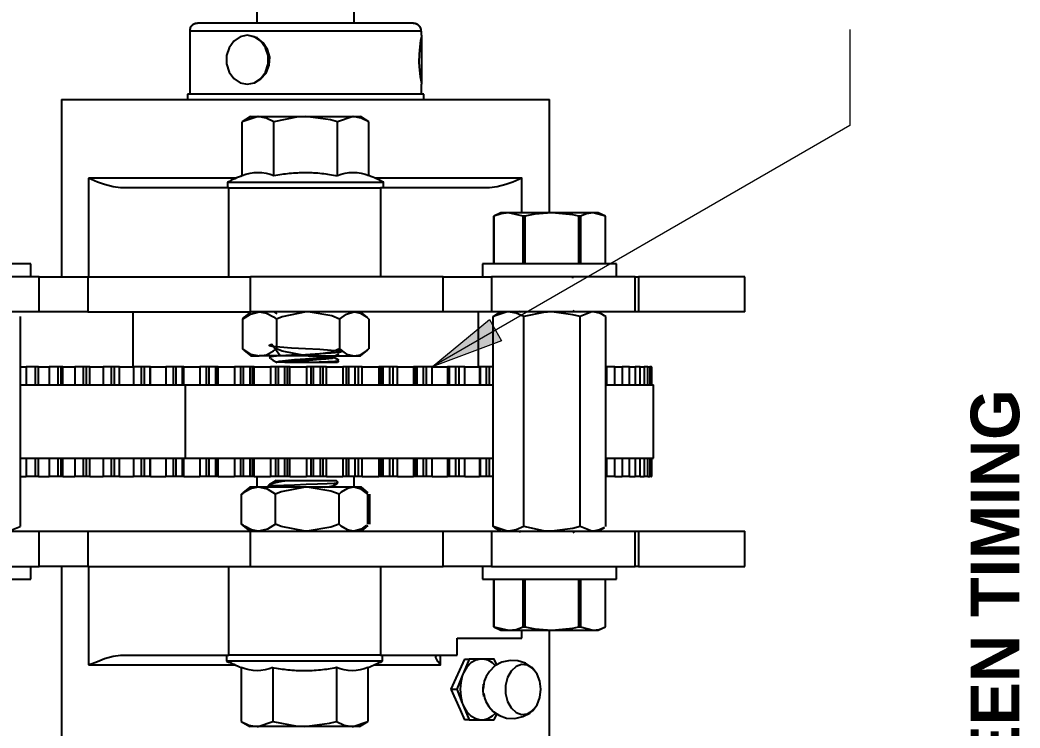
# Model space of a CAD drawing. Header units: inches. Extents: x 0 to 11, y 0.3 to 17.
# Drawn here: x 2.905 to 5.466, y 10.512 to 12.326 of the extents above; entities that cross this region are included whole.
import ezdxf

# ---------------------------------------------------------------- set-up
doc = ezdxf.new("R2010")
doc.units = ezdxf.units.IN
doc.header["$MEASUREMENT"] = 0
doc.layers.add('Layer 1', color=7, linetype='Continuous')

msp = doc.modelspace()

# ---------------------------------------------------------------- hatches: boundary and pattern name
at = {"layer": 'Layer 1', "true_color": 0xffffff}
msp.add_hatch(color=7, dxfattribs=at).paths.add_polyline_path([(3.96, 11.4375), (4.1067, 11.5583), (4.1375, 11.5042)])

# ---------------------------------------------------------------- linework, layer by layer
at = {"layer": 'Layer 1', "color": 7, "lineweight": 25, "true_color": 0xffffff}
for points in [[(3.5258, 12.38), (3.5108, 12.365), (3.5108, 12.3175)], [(3.7608, 12.3175), (3.7608, 12.365)], [(3.3592, 12.3175), (3.3583, 12.3167), (3.3533, 12.3167), (3.3533, 12.3158), (3.3508, 12.3158), (3.3508, 12.315), (3.3492, 12.315), (3.3492, 12.3142), (3.3475, 12.3142), (3.3475, 12.3133), (3.3467, 12.3133), (3.3467, 12.3125), (3.3458, 12.3125), (3.3458, 12.3117), (3.345, 12.3117), (3.345, 12.3108), (3.3442, 12.3108), (3.3442, 12.31), (3.3433, 12.31), (3.3433, 12.3092), (3.3425, 12.3092), (3.3425, 12.3083), (3.3417, 12.3083), (3.3417, 12.3067), (3.3408, 12.3067), (3.3408, 12.305), (3.34, 12.305), (3.34, 12.3025), (3.3392, 12.3025), (3.3392, 12.2975)], [(3.3392, 12.2975), (3.3392, 12.1358)], [(3.9325, 12.2975), (3.3392, 12.2975)], [(3.9125, 12.3175), (3.3592, 12.3175)], [(3.9325, 12.2975), (3.9317, 12.2975), (3.9317, 12.3025), (3.9308, 12.3025), (3.9308, 12.305), (3.93, 12.305), (3.93, 12.3067), (3.9292, 12.3067), (3.9292, 12.3083), (3.9283, 12.3083), (3.9283, 12.3092), (3.9275, 12.3092), (3.9275, 12.31), (3.9267, 12.31), (3.9267, 12.3108), (3.9258, 12.3108), (3.9258, 12.3117), (3.925, 12.3117), (3.925, 12.3125), (3.9242, 12.3125), (3.9242, 12.3133), (3.9233, 12.3133), (3.9233, 12.3142), (3.9217, 12.3142), (3.9217, 12.315), (3.92, 12.315), (3.92, 12.3158), (3.9175, 12.3158), (3.9175, 12.3167), (3.9125, 12.3167), (3.9125, 12.3175)], [(3.9325, 12.2867), (3.9325, 12.2975)], [(3.4867, 12.1617), (3.505, 12.165), (3.5217, 12.1758), (3.5333, 12.1925), (3.54, 12.2133), (3.54, 12.235), (3.5333, 12.255), (3.5217, 12.2717), (3.505, 12.2825), (3.4867, 12.2867), (3.4683, 12.2825), (3.4525, 12.2717), (3.44, 12.255), (3.4333, 12.235), (3.4333, 12.2133), (3.44, 12.1925), (3.4525, 12.1758), (3.4683, 12.165), (3.4867, 12.1617)], [(3.4867, 12.1617), (3.505, 12.165), (3.5217, 12.175), (3.535, 12.19), (3.5425, 12.21), (3.5442, 12.2308), (3.5383, 12.25), (3.5275, 12.2675), (3.5117, 12.28), (3.4933, 12.2858), (3.4867, 12.2867)], [(3.9325, 12.2867), (3.9325, 12.2833), (3.93, 12.2733), (3.9283, 12.2575), (3.9267, 12.2383), (3.9258, 12.2175), (3.9275, 12.1975), (3.9292, 12.1808), (3.9317, 12.1683), (3.9325, 12.1617)], [(3.9325, 12.2867), (3.9325, 12.1617)], [(3.9325, 12.1358), (3.9325, 12.1617)], [(3.0108, 12.1225), (3.0108, 11.6675)], [(3.0108, 12.1225), (4.2608, 12.1225)], [(3.3333, 12.1358), (3.3333, 12.1225)], [(3.9392, 12.1358), (3.3333, 12.1358)], [(3.9392, 12.1225), (3.9392, 12.1358)], [(4.2608, 11.8317), (4.2608, 12.1225)], [(3.495, 12.0783), (3.4733, 12.065)], [(3.5142, 12.0783), (3.5117, 12.0775), (3.4733, 12.065)], [(3.4733, 11.9275), (3.4733, 12.065)], [(3.495, 12.0783), (3.5142, 12.0783)], [(3.5142, 12.0783), (3.6358, 12.0783)], [(3.555, 12.065), (3.535, 12.0742), (3.5142, 12.0783)], [(3.6358, 12.0783), (3.6167, 12.0775), (3.555, 12.065)], [(3.555, 11.9275), (3.555, 12.065)], [(3.7175, 12.065), (3.7, 12.07), (3.6358, 12.0783), (3.7575, 12.0783)], [(3.7575, 12.0783), (3.755, 12.0775), (3.7175, 12.065)], [(3.7175, 11.9275), (3.7175, 12.065)], [(3.7575, 12.0783), (3.7767, 12.0783)], [(3.7983, 12.065), (3.7783, 12.0742), (3.7575, 12.0783)], [(3.7983, 12.065), (3.7767, 12.0783)], [(3.7983, 11.9275), (3.7983, 12.065)], [(3.4583, 11.9208), (3.08, 11.9208)], [(3.1617, 11.8958), (3.1433, 11.8983), (3.1208, 11.9042), (3.1033, 11.9108), (3.08, 11.9208)], [(3.08, 11.9208), (3.08, 11.6675)], [(3.4733, 11.9275), (3.4692, 11.925), (3.4592, 11.9217), (3.455, 11.9192), (3.45, 11.9175), (3.445, 11.915), (3.4408, 11.9125), (3.4358, 11.91)], [(3.4358, 11.91), (3.4358, 11.8958)], [(3.4358, 11.91), (3.8358, 11.91)], [(3.4733, 11.9275), (3.4833, 11.9308), (3.4942, 11.9333), (3.5042, 11.935), (3.5242, 11.935), (3.535, 11.9333), (3.545, 11.9308), (3.555, 11.9275)], [(3.555, 11.9275), (3.56, 11.9283), (3.57, 11.93), (3.58, 11.9317), (3.585, 11.9317), (3.59, 11.9325), (3.595, 11.9333), (3.6, 11.9333), (3.6058, 11.9342), (3.6158, 11.9342), (3.6208, 11.935), (3.6517, 11.935), (3.6567, 11.9342), (3.6675, 11.9342), (3.6725, 11.9333), (3.6775, 11.9325), (3.6825, 11.9325), (3.6875, 11.9317), (3.6925, 11.9308), (3.7025, 11.9292), (3.7125, 11.9275), (3.7167, 11.9267)], [(3.7175, 11.9275), (3.7275, 11.9308), (3.7375, 11.9333), (3.7475, 11.935), (3.7683, 11.935), (3.7783, 11.9333), (3.7883, 11.9308), (3.7983, 11.9275)], [(3.8358, 11.8958), (3.8358, 11.91), (3.8317, 11.9125), (3.8267, 11.915), (3.8217, 11.9175), (3.8175, 11.9192), (3.8125, 11.9217), (3.8083, 11.9233), (3.8033, 11.925), (3.7983, 11.9275)], [(4.19, 11.8317), (4.19, 11.9208), (3.8142, 11.9208)], [(4.19, 11.9208), (4.1667, 11.9108), (4.1492, 11.9042), (4.1267, 11.8983), (4.1075, 11.8958)], [(3.4392, 11.8958), (3.1617, 11.8958)], [(3.4392, 11.8958), (3.8275, 11.8958)], [(3.4392, 11.6675), (3.4392, 11.8958)], [(3.8275, 11.8958), (3.8275, 11.6675)], [(4.1075, 11.8958), (3.8275, 11.8958)], [(4.1358, 11.8317), (4.1183, 11.8233)], [(4.1558, 11.8317), (4.1367, 11.8292), (4.1183, 11.8233)], [(4.1183, 11.8233), (4.12, 11.8242)], [(4.1183, 11.7008), (4.1183, 11.8233)], [(4.1183, 11.8233), (4.1183, 11.8233)], [(4.1183, 11.8233), (4.1183, 11.7008)], [(4.1558, 11.8317), (4.1358, 11.8317)], [(4.2667, 11.8317), (4.1558, 11.8317)], [(4.1933, 11.8233), (4.1558, 11.8317)], [(4.2667, 11.8317), (4.2233, 11.8283), (4.1975, 11.8233), (4.1933, 11.8233)], [(4.1933, 11.7008), (4.1933, 11.8233)], [(4.1975, 11.8233), (4.1975, 11.7008)], [(4.3725, 11.8317), (4.2667, 11.8317)], [(4.3358, 11.8233), (4.3208, 11.8267), (4.2667, 11.8317)], [(4.3725, 11.8317), (4.3558, 11.8292), (4.34, 11.8233), (4.3358, 11.8233)], [(4.3358, 11.7008), (4.3358, 11.8233)], [(4.34, 11.8233), (4.34, 11.7008)], [(4.3858, 11.8317), (4.3725, 11.8317)], [(4.4042, 11.8233), (4.3725, 11.8317)], [(4.4042, 11.8233), (4.3858, 11.8317)], [(4.4042, 11.7008), (4.4042, 11.8233)], [(2.9325, 11.7008), (2.5892, 11.7008)], [(2.9325, 11.6675), (2.9325, 11.7008)], [(4.0892, 11.7008), (4.0892, 11.6675)], [(4.2692, 11.7008), (4.0892, 11.7008)], [(4.4325, 11.7008), (4.2692, 11.7008)], [(4.4325, 11.6675), (4.4325, 11.7008)], [(2.9533, 11.6675), (2.5492, 11.6675)], [(2.9533, 11.6675), (3.0783, 11.6675)], [(3.0783, 11.6675), (3.0783, 11.5783), (2.9533, 11.5783)], [(2.9533, 11.5783), (2.9533, 11.6675)], [(3.0783, 11.6675), (3.495, 11.6675)], [(3.9883, 11.6675), (3.495, 11.6675)], [(3.495, 11.5783), (3.495, 11.6675)], [(3.9883, 11.6675), (4.1125, 11.6675)], [(3.9883, 11.5783), (3.9883, 11.6675)], [(4.48, 11.6675), (4.1125, 11.6675)], [(4.1125, 11.6675), (4.1125, 11.5783)], [(4.3208, 11.6642), (4.3208, 11.665)], [(4.48, 11.5783), (4.48, 11.6675)], [(4.4883, 11.6675), (4.4883, 11.5783), (4.48, 11.5783)], [(4.48, 11.6675), (4.4883, 11.6675)], [(4.7608, 11.6675), (4.4883, 11.6675)], [(4.7608, 11.5783), (4.7608, 11.6675)], [(2.9533, 11.5783), (2.5492, 11.5783)], [(3.0783, 11.5783), (3.495, 11.5783)], [(3.1933, 11.5783), (3.1933, 11.4375)], [(3.4742, 11.5592), (3.495, 11.5725), (3.5175, 11.5783), (3.5358, 11.575), (3.5542, 11.565), (3.5617, 11.5592), (3.5617, 11.4833)], [(3.4958, 11.5783), (3.4775, 11.5633)], [(3.9883, 11.5783), (3.495, 11.5783)], [(3.555, 11.5783), (3.5625, 11.5733)], [(3.6425, 11.5783), (3.6375, 11.5783), (3.5758, 11.565), (3.5617, 11.5592)], [(3.7233, 11.5592), (3.7033, 11.5675), (3.6425, 11.5783)], [(3.7233, 11.5592), (3.7408, 11.5725), (3.76, 11.5783), (3.7608, 11.5783)], [(3.7608, 11.5783), (3.7767, 11.575), (3.7917, 11.565), (3.7983, 11.5592), (3.7983, 11.4833)], [(3.7942, 11.5633), (3.7767, 11.5783)], [(4.1125, 11.5783), (3.9883, 11.5783)], [(4.0792, 11.4375), (4.0792, 11.5783)], [(4.48, 11.5783), (4.1125, 11.5783)], [(4.1558, 11.5783), (4.1525, 11.5783), (4.1167, 11.5658)], [(4.1358, 11.5783), (4.12, 11.5683)], [(4.195, 11.5658), (4.1758, 11.575), (4.1558, 11.5783)], [(4.1833, 11.58), (4.1867, 11.5783)], [(4.2667, 11.5783), (4.2458, 11.5767), (4.195, 11.5658)], [(4.3392, 11.5658), (4.3208, 11.5708), (4.2667, 11.5783)], [(4.3258, 11.5783), (4.3208, 11.5808)], [(4.3725, 11.5783), (4.3692, 11.5783), (4.3392, 11.5658)], [(4.405, 11.5658), (4.3892, 11.575), (4.3725, 11.5783)], [(4.4017, 11.5683), (4.3858, 11.5783)], [(4.7608, 11.5783), (4.4883, 11.5783)], [(2.905, 11.5658), (2.905, 11.0283)], [(3.4775, 11.5633), (3.4742, 11.5592)], [(3.4742, 11.5592), (3.4742, 11.4833)], [(3.7233, 11.5592), (3.7233, 11.4833), (3.7033, 11.475), (3.6425, 11.465)], [(4.1167, 11.5658), (4.12, 11.5675)], [(4.1558, 11.0158), (4.1525, 11.0158), (4.1167, 11.0283), (4.1167, 11.5658)], [(4.195, 11.0283), (4.195, 11.5658)], [(4.3392, 11.0283), (4.3392, 11.5658)], [(4.405, 11.0283), (4.405, 11.5658)], [(3.4775, 11.48), (3.4742, 11.4833)], [(3.4742, 11.4833), (3.495, 11.47), (3.5175, 11.465)], [(3.4775, 11.48), (3.4958, 11.465)], [(3.5175, 11.465), (3.5358, 11.4683), (3.5542, 11.4783), (3.5617, 11.4833)], [(3.5708, 11.465), (3.5492, 11.4942), (3.5425, 11.4917), (3.5492, 11.49), (3.57, 11.4883), (3.6, 11.4858), (3.6358, 11.4842), (3.6725, 11.4825), (3.7017, 11.48), (3.7225, 11.4783), (3.73, 11.4767), (3.7225, 11.4742), (3.7017, 11.4725), (3.6725, 11.4708), (3.6358, 11.4683), (3.6, 11.4667), (3.57, 11.465), (3.5533, 11.4633), (3.5433, 11.4617)], [(3.6425, 11.465), (3.6375, 11.465), (3.5758, 11.4775), (3.5617, 11.4833)], [(3.7233, 11.4833), (3.7408, 11.47), (3.76, 11.465), (3.7608, 11.465)], [(3.7608, 11.465), (3.7767, 11.4683), (3.7917, 11.4783), (3.7983, 11.4833)], [(3.7767, 11.465), (3.7942, 11.48)], [(3.4958, 11.465), (3.5175, 11.465)], [(3.6425, 11.465), (3.5175, 11.465)], [(3.545, 11.4667), (3.5425, 11.465)], [(3.5425, 11.4617), (3.545, 11.4592)], [(3.5425, 11.4617), (3.5433, 11.4617)], [(3.5433, 11.4617), (3.545, 11.4592)], [(3.5458, 11.4583), (3.5525, 11.4542), (3.5633, 11.4483)], [(3.7083, 11.4642), (3.7042, 11.4625), (3.6875, 11.4608), (3.6642, 11.4592), (3.6358, 11.4567), (3.6075, 11.455), (3.5842, 11.4525), (3.5683, 11.4508), (3.5625, 11.4492)], [(3.5833, 11.4492), (3.5625, 11.4492)], [(3.7092, 11.4608), (3.7042, 11.4583), (3.6875, 11.4567), (3.6642, 11.455), (3.6358, 11.4525), (3.6075, 11.4508), (3.5842, 11.4492), (3.5833, 11.4492)], [(3.5833, 11.4492), (3.645, 11.4492)], [(3.6425, 11.465), (3.7608, 11.465)], [(3.645, 11.4492), (3.6708, 11.45), (3.6933, 11.4508), (3.7108, 11.4517), (3.7208, 11.4533)], [(3.645, 11.4492), (3.7175, 11.4492)], [(3.7092, 11.4642), (3.7192, 11.47), (3.7208, 11.4708)], [(3.7092, 11.4608), (3.7092, 11.4642)], [(3.7208, 11.4542), (3.7192, 11.455), (3.7092, 11.4608)], [(3.7175, 11.4492), (3.7208, 11.4533)], [(3.7608, 11.465), (3.7767, 11.465)], [(2.905, 11.4375), (2.9208, 11.4375)], [(2.9442, 11.4375), (2.9208, 11.4375)], [(2.9208, 11.4375), (2.9208, 11.3908)], [(2.9442, 11.3908), (2.9442, 11.4375)], [(2.9517, 11.4375), (2.9442, 11.4375)], [(2.9517, 11.3908), (2.9517, 11.4375)], [(2.9517, 11.4375), (2.9792, 11.4375)], [(2.9792, 11.4375), (2.9792, 11.3908)], [(3.0025, 11.4375), (2.9792, 11.4375)], [(3.0025, 11.3908), (3.0025, 11.4375)], [(3.01, 11.4375), (3.0025, 11.4375)], [(3.01, 11.3908), (3.01, 11.4375)], [(3.0142, 11.4375), (3.01, 11.4375)], [(3.0142, 11.4375), (3.045, 11.4375)], [(3.0142, 11.3908), (3.0142, 11.4375)], [(3.0675, 11.4375), (3.045, 11.4375)], [(3.045, 11.4375), (3.045, 11.3908)], [(3.0675, 11.3908), (3.0675, 11.4375)], [(3.075, 11.4375), (3.0675, 11.4375)], [(3.075, 11.3908), (3.075, 11.4375)], [(3.0833, 11.4375), (3.075, 11.4375)], [(3.0833, 11.4375), (3.1175, 11.4375)], [(3.0833, 11.3908), (3.0833, 11.4375)], [(3.1392, 11.4375), (3.1175, 11.4375)], [(3.1175, 11.4375), (3.1175, 11.3908)], [(3.1392, 11.3908), (3.1392, 11.4375)], [(3.1467, 11.4375), (3.1392, 11.4375)], [(3.1467, 11.3908), (3.1467, 11.4375)], [(3.1592, 11.4375), (3.1467, 11.4375)], [(3.1592, 11.4375), (3.195, 11.4375)], [(3.1592, 11.3908), (3.1592, 11.4375)], [(3.2158, 11.4375), (3.195, 11.4375)], [(3.195, 11.4375), (3.195, 11.3908)], [(3.2158, 11.3908), (3.2158, 11.4375)], [(3.2233, 11.4375), (3.2158, 11.4375)], [(3.2233, 11.3908), (3.2233, 11.4375)], [(3.2383, 11.4375), (3.2233, 11.4375)], [(3.2383, 11.3908), (3.2383, 11.4375)], [(3.2392, 11.4375), (3.2383, 11.4375)], [(3.2392, 11.4375), (3.2783, 11.4375)], [(3.2392, 11.3908), (3.2392, 11.4375)], [(3.2975, 11.4375), (3.2783, 11.4375)], [(3.2783, 11.4375), (3.2783, 11.3908)], [(3.2975, 11.3908), (3.2975, 11.4375)], [(3.3042, 11.4375), (3.2975, 11.4375)], [(3.3042, 11.3908), (3.3042, 11.4375)], [(3.3208, 11.4375), (3.3042, 11.4375)], [(3.3208, 11.3908), (3.3208, 11.4375)], [(3.3242, 11.4375), (3.3208, 11.4375)], [(3.3242, 11.4375), (3.365, 11.4375)], [(3.3242, 11.3908), (3.3242, 11.4375)], [(3.3825, 11.4375), (3.365, 11.4375)], [(3.365, 11.4375), (3.365, 11.3908)], [(3.3825, 11.3908), (3.3825, 11.4375)], [(3.3892, 11.4375), (3.3825, 11.4375)], [(3.3892, 11.3908), (3.3892, 11.4375)], [(3.4058, 11.4375), (3.3892, 11.4375)], [(3.4058, 11.3908), (3.4058, 11.4375)], [(3.4117, 11.4375), (3.4058, 11.4375)], [(3.4117, 11.3908), (3.4117, 11.4375)], [(3.4125, 11.4375), (3.4117, 11.4375)], [(3.4125, 11.4375), (3.4542, 11.4375)], [(3.4125, 11.3908), (3.4125, 11.4375)], [(3.4542, 11.4375), (3.4542, 11.3908)], [(3.47, 11.4375), (3.4542, 11.4375)], [(3.47, 11.3908), (3.47, 11.4375)], [(3.4767, 11.4375), (3.47, 11.4375)], [(3.4767, 11.3908), (3.4767, 11.4375)], [(3.4942, 11.4375), (3.4767, 11.4375)], [(3.4942, 11.3908), (3.4942, 11.4375)], [(3.5, 11.4375), (3.4942, 11.4375)], [(3.5, 11.3908), (3.5, 11.4375)], [(3.5042, 11.4375), (3.5, 11.4375)], [(3.5042, 11.4375), (3.5458, 11.4375)], [(3.5042, 11.3908), (3.5042, 11.4375)], [(3.56, 11.4375), (3.5458, 11.4375)], [(3.5458, 11.4375), (3.5458, 11.3908)], [(3.56, 11.3908), (3.56, 11.4375)], [(3.5667, 11.4375), (3.56, 11.4375)], [(3.5667, 11.3908), (3.5667, 11.4375)], [(3.5833, 11.4375), (3.5667, 11.4375)], [(3.5833, 11.3908), (3.5833, 11.4375)], [(3.59, 11.4375), (3.5833, 11.4375)], [(3.59, 11.3908), (3.59, 11.4375)], [(3.5958, 11.4375), (3.59, 11.4375)], [(3.5958, 11.4375), (3.6383, 11.4375)], [(3.5958, 11.3908), (3.5958, 11.4375)], [(3.65, 11.4375), (3.6383, 11.4375)], [(3.6383, 11.4375), (3.6383, 11.3908)], [(3.65, 11.3908), (3.65, 11.4375)], [(3.6567, 11.4375), (3.65, 11.4375)], [(3.6567, 11.3908), (3.6567, 11.4375)], [(3.6742, 11.4375), (3.6567, 11.4375)], [(3.6742, 11.3908), (3.6742, 11.4375)], [(3.6808, 11.4375), (3.6742, 11.4375)], [(3.6808, 11.3908), (3.6808, 11.4375)], [(3.6892, 11.4375), (3.6808, 11.4375)], [(3.6892, 11.4375), (3.7317, 11.4375)], [(3.6892, 11.3908), (3.6892, 11.4375)], [(3.7408, 11.4375), (3.7317, 11.4375)], [(3.7317, 11.4375), (3.7317, 11.3908)], [(3.7408, 11.3908), (3.7408, 11.4375)], [(3.7467, 11.4375), (3.7408, 11.4375)], [(3.7467, 11.3908), (3.7467, 11.4375)], [(3.7633, 11.4375), (3.7467, 11.4375)], [(3.7633, 11.3908), (3.7633, 11.4375)], [(3.7717, 11.4375), (3.7633, 11.4375)], [(3.7717, 11.3908), (3.7717, 11.4375)], [(3.7808, 11.4375), (3.7717, 11.4375)], [(3.7808, 11.4375), (3.8233, 11.4375)], [(3.7808, 11.3908), (3.7808, 11.4375)], [(3.8233, 11.4375), (3.8233, 11.3908)], [(3.83, 11.4375), (3.8233, 11.4375)], [(3.83, 11.3908), (3.83, 11.4375)], [(3.835, 11.4375), (3.83, 11.4375)], [(3.835, 11.3908), (3.835, 11.4375)], [(3.8517, 11.4375), (3.835, 11.4375)], [(3.8517, 11.3908), (3.8517, 11.4375)], [(3.86, 11.4375), (3.8517, 11.4375)], [(3.86, 11.3908), (3.86, 11.4375)], [(3.8717, 11.4375), (3.86, 11.4375)], [(3.8717, 11.3908), (3.8717, 11.4375)], [(3.8717, 11.4375), (3.9125, 11.4375)], [(3.9167, 11.4375), (3.9125, 11.4375)], [(3.9125, 11.4375), (3.9125, 11.3908)], [(3.9167, 11.3908), (3.9167, 11.4375)], [(3.9217, 11.4375), (3.9167, 11.4375)], [(3.9217, 11.3908), (3.9217, 11.4375)], [(3.9383, 11.4375), (3.9217, 11.4375)], [(3.9383, 11.3908), (3.9383, 11.4375)], [(3.9458, 11.4375), (3.9383, 11.4375)], [(3.9458, 11.3908), (3.9458, 11.4375)], [(3.96, 11.4375), (3.9458, 11.4375)], [(3.96, 11.4375), (3.9992, 11.4375)], [(3.96, 11.3908), (3.96, 11.4375)], [(4.0008, 11.4375), (3.9992, 11.4375)], [(3.9992, 11.4375), (3.9992, 11.3908)], [(4.0008, 11.3908), (4.0008, 11.4375)], [(4.005, 11.4375), (4.0008, 11.4375)], [(4.005, 11.3908), (4.005, 11.4375)], [(4.0208, 11.4375), (4.005, 11.4375)], [(4.0208, 11.3908), (4.0208, 11.4375)], [(4.0292, 11.4375), (4.0208, 11.4375)], [(4.0292, 11.3908), (4.0292, 11.4375)], [(4.0442, 11.4375), (4.0292, 11.4375)], [(4.0442, 11.4375), (4.0817, 11.4375)], [(4.0442, 11.3908), (4.0442, 11.4375)], [(4.0842, 11.4375), (4.0817, 11.4375)], [(4.0817, 11.4375), (4.0817, 11.3908)], [(4.0842, 11.3908), (4.0842, 11.4375)], [(4.0992, 11.4375), (4.0842, 11.4375)], [(4.0992, 11.3908), (4.0992, 11.4375)], [(4.1075, 11.4375), (4.0992, 11.4375)], [(4.1075, 11.3908), (4.1075, 11.4375)], [(4.1167, 11.4375), (4.1075, 11.4375)], [(4.4075, 11.4375), (4.405, 11.4375)], [(4.4075, 11.3908), (4.4075, 11.4375)], [(4.4283, 11.4375), (4.4075, 11.4375)], [(4.4283, 11.4375), (4.4467, 11.4375)], [(4.4283, 11.3908), (4.4283, 11.4375)], [(4.4658, 11.4375), (4.4467, 11.4375)], [(4.4467, 11.4375), (4.4467, 11.3908)], [(4.4658, 11.4375), (4.48, 11.4375)], [(4.4658, 11.3908), (4.4658, 11.4375)], [(4.4933, 11.4375), (4.48, 11.4375)], [(4.48, 11.4375), (4.48, 11.3908)], [(4.4933, 11.4375), (4.5033, 11.4375)], [(4.4933, 11.3908), (4.4933, 11.4375)], [(4.5125, 11.4375), (4.5033, 11.4375)], [(4.5033, 11.4375), (4.5033, 11.3908)], [(4.5125, 11.4375), (4.5175, 11.4375)], [(4.5125, 11.3908), (4.5125, 11.4375)], [(4.5217, 11.4375), (4.5175, 11.4375)], [(4.5175, 11.4375), (4.5175, 11.3908)], [(4.5217, 11.4375), (4.5225, 11.4375)], [(4.5217, 11.3908), (4.5217, 11.4375)], [(4.5225, 11.3908), (4.5225, 11.4375)], [(2.905, 11.3908), (3.3275, 11.3908)], [(3.3275, 11.3908), (4.1167, 11.3908)], [(3.3275, 11.3908), (3.3275, 11.2033), (4.1167, 11.2033)], [(4.405, 11.3908), (4.5275, 11.3908)], [(4.5275, 11.2033), (4.5275, 11.3908)], [(2.905, 11.2033), (3.3275, 11.2033)], [(2.9208, 11.2033), (2.9208, 11.1558)], [(2.9442, 11.1558), (2.9442, 11.2033)], [(2.9517, 11.1558), (2.9517, 11.2033)], [(2.9792, 11.2033), (2.9792, 11.1558)], [(3.0025, 11.1558), (3.0025, 11.2033)], [(3.01, 11.1558), (3.01, 11.2033)], [(3.0142, 11.1558), (3.0142, 11.2033)], [(3.045, 11.2033), (3.045, 11.1558)], [(3.0675, 11.1558), (3.0675, 11.2033)], [(3.075, 11.1558), (3.075, 11.2033)], [(3.0833, 11.1558), (3.0833, 11.2033)], [(3.1175, 11.2033), (3.1175, 11.1558)], [(3.1392, 11.1558), (3.1392, 11.2033)], [(3.1467, 11.1558), (3.1467, 11.2033)], [(3.1592, 11.1558), (3.1592, 11.2033)], [(3.195, 11.2033), (3.195, 11.1558)], [(3.2158, 11.1558), (3.2158, 11.2033)], [(3.2233, 11.1558), (3.2233, 11.2033)], [(3.2383, 11.1558), (3.2383, 11.2033)], [(3.2392, 11.1558), (3.2392, 11.2033)], [(3.2783, 11.2033), (3.2783, 11.1558)], [(3.2975, 11.1558), (3.2975, 11.2033)], [(3.3042, 11.1558), (3.3042, 11.2033)], [(3.3208, 11.1558), (3.3208, 11.2033)], [(3.3242, 11.1558), (3.3242, 11.2033)], [(3.365, 11.2033), (3.365, 11.1558)], [(3.3825, 11.1558), (3.3825, 11.2033)], [(3.3892, 11.1558), (3.3892, 11.2033)], [(3.4058, 11.1558), (3.4058, 11.2033)], [(3.4117, 11.1558), (3.4117, 11.2033)], [(3.4125, 11.1558), (3.4125, 11.2033)], [(3.4542, 11.2033), (3.4542, 11.1558)], [(3.47, 11.1558), (3.47, 11.2033)], [(3.4767, 11.1558), (3.4767, 11.2033)], [(3.4942, 11.1558), (3.4942, 11.2033)], [(3.5, 11.1558), (3.5, 11.2033)], [(3.5042, 11.1558), (3.5042, 11.2033)], [(3.5458, 11.2033), (3.5458, 11.1558)], [(3.56, 11.1558), (3.56, 11.2033)], [(3.5667, 11.1558), (3.5667, 11.2033)], [(3.5833, 11.1558), (3.5833, 11.2033)], [(3.59, 11.1558), (3.59, 11.2033)], [(3.5958, 11.1558), (3.5958, 11.2033)], [(3.6383, 11.2033), (3.6383, 11.1558)], [(3.65, 11.1558), (3.65, 11.2033)], [(3.6567, 11.1558), (3.6567, 11.2033)], [(3.6742, 11.1558), (3.6742, 11.2033)], [(3.6808, 11.1558), (3.6808, 11.2033)], [(3.6892, 11.1558), (3.6892, 11.2033)], [(3.7317, 11.2033), (3.7317, 11.1558)], [(3.7408, 11.1558), (3.7408, 11.2033)], [(3.7467, 11.1558), (3.7467, 11.2033)], [(3.7633, 11.1558), (3.7633, 11.2033)], [(3.7717, 11.1558), (3.7717, 11.2033)], [(3.7808, 11.1558), (3.7808, 11.2033)], [(3.8233, 11.2033), (3.8233, 11.1558)], [(3.83, 11.1558), (3.83, 11.2033)], [(3.835, 11.1558), (3.835, 11.2033)], [(3.8517, 11.1558), (3.8517, 11.2033)], [(3.86, 11.1558), (3.86, 11.2033)], [(3.8717, 11.1558), (3.8717, 11.2033)], [(3.9125, 11.2033), (3.9125, 11.1558)], [(3.9167, 11.1558), (3.9167, 11.2033)], [(3.9217, 11.1558), (3.9217, 11.2033)], [(3.9383, 11.1558), (3.9383, 11.2033)], [(3.9458, 11.1558), (3.9458, 11.2033)], [(3.96, 11.1558), (3.96, 11.2033)], [(3.9992, 11.2033), (3.9992, 11.1558)], [(4.0008, 11.1558), (4.0008, 11.2033)], [(4.005, 11.1558), (4.005, 11.2033)], [(4.0208, 11.1558), (4.0208, 11.2033)], [(4.0292, 11.1558), (4.0292, 11.2033)], [(4.0442, 11.1558), (4.0442, 11.2033)], [(4.0817, 11.2033), (4.0817, 11.1558)], [(4.0842, 11.1558), (4.0842, 11.2033)], [(4.0992, 11.1558), (4.0992, 11.2033)], [(4.1075, 11.1558), (4.1075, 11.2033)], [(4.405, 11.2033), (4.5275, 11.2033)], [(4.4075, 11.1558), (4.4075, 11.2033)], [(4.4283, 11.1558), (4.4283, 11.2033)], [(4.4467, 11.2033), (4.4467, 11.1558)], [(4.4658, 11.1558), (4.4658, 11.2033)], [(4.48, 11.2033), (4.48, 11.1558)], [(4.4933, 11.1558), (4.4933, 11.2033)], [(4.5033, 11.2033), (4.5033, 11.1558)], [(4.5125, 11.1558), (4.5125, 11.2033)], [(4.5175, 11.2033), (4.5175, 11.1558)], [(4.5217, 11.1558), (4.5217, 11.2033)], [(4.5225, 11.1558), (4.5225, 11.2033)], [(2.905, 11.1558), (2.9208, 11.1558)], [(2.9442, 11.1558), (2.9208, 11.1558)], [(2.9517, 11.1558), (2.9442, 11.1558)], [(2.9517, 11.1558), (2.9792, 11.1558)], [(3.0025, 11.1558), (2.9792, 11.1558)], [(3.01, 11.1558), (3.0025, 11.1558)], [(3.0142, 11.1558), (3.01, 11.1558)], [(3.0142, 11.1558), (3.045, 11.1558)], [(3.0675, 11.1558), (3.045, 11.1558)], [(3.075, 11.1558), (3.0675, 11.1558)], [(3.0833, 11.1558), (3.075, 11.1558)], [(3.0833, 11.1558), (3.1175, 11.1558)], [(3.1392, 11.1558), (3.1175, 11.1558)], [(3.1467, 11.1558), (3.1392, 11.1558)], [(3.1592, 11.1558), (3.1467, 11.1558)], [(3.1592, 11.1558), (3.195, 11.1558)], [(3.2158, 11.1558), (3.195, 11.1558)], [(3.2233, 11.1558), (3.2158, 11.1558)], [(3.2383, 11.1558), (3.2233, 11.1558)], [(3.2392, 11.1558), (3.2383, 11.1558)], [(3.2392, 11.1558), (3.2783, 11.1558)], [(3.2975, 11.1558), (3.2783, 11.1558)], [(3.3042, 11.1558), (3.2975, 11.1558)], [(3.3208, 11.1558), (3.3042, 11.1558)], [(3.3242, 11.1558), (3.3208, 11.1558)], [(3.3242, 11.1558), (3.365, 11.1558)], [(3.3825, 11.1558), (3.365, 11.1558)], [(3.3892, 11.1558), (3.3825, 11.1558)], [(3.4058, 11.1558), (3.3892, 11.1558)], [(3.4117, 11.1558), (3.4058, 11.1558)], [(3.4125, 11.1558), (3.4117, 11.1558)], [(3.4125, 11.1558), (3.4542, 11.1558)], [(3.47, 11.1558), (3.4542, 11.1558)], [(3.4767, 11.1558), (3.47, 11.1558)], [(3.4942, 11.1558), (3.4767, 11.1558)], [(3.5, 11.1558), (3.4942, 11.1558)], [(3.5042, 11.1558), (3.5, 11.1558)], [(3.5042, 11.1558), (3.5458, 11.1558)], [(3.5108, 11.1558), (3.5108, 11.1292)], [(3.5425, 11.1342), (3.5433, 11.1358), (3.5558, 11.14), (3.5758, 11.1442), (3.5825, 11.145)], [(3.5608, 11.1458), (3.55, 11.1392), (3.5433, 11.1358)], [(3.56, 11.1558), (3.5458, 11.1558)], [(3.5667, 11.1558), (3.56, 11.1558)], [(3.5825, 11.145), (3.5608, 11.145)], [(3.5833, 11.1558), (3.5667, 11.1558)], [(3.715, 11.145), (3.5825, 11.145)], [(3.59, 11.1558), (3.5833, 11.1558)], [(3.5958, 11.1558), (3.59, 11.1558)], [(3.5958, 11.1558), (3.6383, 11.1558)], [(3.65, 11.1558), (3.6383, 11.1558)], [(3.6567, 11.1558), (3.65, 11.1558)], [(3.6742, 11.1558), (3.6567, 11.1558)], [(3.6808, 11.1558), (3.6742, 11.1558)], [(3.6892, 11.1558), (3.6808, 11.1558)], [(3.6892, 11.1558), (3.7317, 11.1558)], [(3.7192, 11.1408), (3.715, 11.145)], [(3.7408, 11.1558), (3.7317, 11.1558)], [(3.7467, 11.1558), (3.7408, 11.1558)], [(3.7633, 11.1558), (3.7467, 11.1558)], [(3.7608, 11.1292), (3.7608, 11.1558)], [(3.7717, 11.1558), (3.7633, 11.1558)], [(3.7808, 11.1558), (3.7717, 11.1558)], [(3.7808, 11.1558), (3.8233, 11.1558)], [(3.83, 11.1558), (3.8233, 11.1558)], [(3.835, 11.1558), (3.83, 11.1558)], [(3.8517, 11.1558), (3.835, 11.1558)], [(3.86, 11.1558), (3.8517, 11.1558)], [(3.8717, 11.1558), (3.86, 11.1558)], [(3.8717, 11.1558), (3.9125, 11.1558)], [(3.9167, 11.1558), (3.9125, 11.1558)], [(3.9217, 11.1558), (3.9167, 11.1558)], [(3.9383, 11.1558), (3.9217, 11.1558)], [(3.9458, 11.1558), (3.9383, 11.1558)], [(3.96, 11.1558), (3.9458, 11.1558)], [(3.96, 11.1558), (3.9992, 11.1558)], [(4.0008, 11.1558), (3.9992, 11.1558)], [(4.005, 11.1558), (4.0008, 11.1558)], [(4.0208, 11.1558), (4.005, 11.1558)], [(4.0292, 11.1558), (4.0208, 11.1558)], [(4.0442, 11.1558), (4.0292, 11.1558)], [(4.0442, 11.1558), (4.0817, 11.1558)], [(4.0842, 11.1558), (4.0817, 11.1558)], [(4.0992, 11.1558), (4.0842, 11.1558)], [(4.1075, 11.1558), (4.0992, 11.1558)], [(4.1167, 11.1558), (4.1075, 11.1558)], [(4.4075, 11.1558), (4.405, 11.1558)], [(4.4283, 11.1558), (4.4075, 11.1558)], [(4.4283, 11.1558), (4.4467, 11.1558)], [(4.4658, 11.1558), (4.4467, 11.1558)], [(4.4658, 11.1558), (4.48, 11.1558)], [(4.4933, 11.1558), (4.48, 11.1558)], [(4.4933, 11.1558), (4.5033, 11.1558)], [(4.5125, 11.1558), (4.5033, 11.1558)], [(4.5125, 11.1558), (4.5175, 11.1558)], [(4.5217, 11.1558), (4.5175, 11.1558)], [(4.5217, 11.1558), (4.5225, 11.1558)], [(3.515, 11.1292), (3.4975, 11.1258), (3.4792, 11.1158), (3.4717, 11.1108)], [(3.4933, 11.1292), (3.475, 11.1142)], [(3.515, 11.1292), (3.4933, 11.1292)], [(3.5592, 11.1108), (3.5383, 11.1233), (3.5158, 11.1292), (3.515, 11.1292)], [(3.64, 11.1292), (3.515, 11.1292)], [(3.5425, 11.135), (3.54, 11.1325)], [(3.5567, 11.1325), (3.54, 11.1325), (3.5417, 11.1325)], [(3.7183, 11.14), (3.7183, 11.14), (3.7092, 11.1383), (3.6917, 11.1375), (3.6667, 11.1367), (3.6375, 11.1358), (3.6075, 11.1342), (3.58, 11.1333), (3.5567, 11.1325)], [(3.64, 11.1292), (3.635, 11.1292), (3.5733, 11.1167), (3.5592, 11.1108)], [(3.7583, 11.1292), (3.64, 11.1292)], [(3.7217, 11.1108), (3.7008, 11.1183), (3.64, 11.1292)], [(3.6842, 11.1292), (3.685, 11.1292), (3.7017, 11.1317), (3.7058, 11.1325)], [(3.7067, 11.1325), (3.7167, 11.1383), (3.7183, 11.14)], [(3.7067, 11.1292), (3.7067, 11.1333)], [(3.7583, 11.1292), (3.7433, 11.1258), (3.7275, 11.1158), (3.7217, 11.1108)], [(3.7742, 11.1292), (3.7583, 11.1292)], [(3.7958, 11.1108), (3.7783, 11.1233), (3.7592, 11.1292), (3.7583, 11.1292)], [(3.7917, 11.1142), (3.7742, 11.1292)], [(3.7792, 11.1292), (3.7742, 11.1292)], [(3.7967, 11.1142), (3.7792, 11.1292)], [(3.7883, 11.1192), (3.7825, 11.1233), (3.7792, 11.125)], [(3.4717, 11.1108), (3.4758, 11.1133)], [(3.5592, 11.0342), (3.5383, 11.0208), (3.5158, 11.0158), (3.515, 11.0158), (3.4975, 11.0192), (3.4792, 11.0292), (3.4717, 11.0342), (3.4717, 11.1108)], [(3.5592, 11.0342), (3.5592, 11.1108)], [(3.7217, 11.0342), (3.7217, 11.1108)], [(3.7958, 11.0342), (3.7958, 11.1108)], [(3.8008, 11.0342), (3.8008, 11.1108)], [(2.7608, 11.0158), (2.9533, 11.0158)], [(2.8725, 11.0158), (2.875, 11.0158), (2.905, 11.0283)], [(2.9533, 11.0158), (3.0783, 11.0158)], [(3.0783, 11.0158), (3.0783, 10.9258), (2.9533, 10.9258)], [(2.9533, 10.9258), (2.9533, 11.0158)], [(3.0783, 11.0158), (3.495, 11.0158)], [(3.4717, 11.0342), (3.4758, 11.0317)], [(3.475, 11.0308), (3.4933, 11.0158)], [(3.495, 11.0158), (3.9883, 11.0158)], [(3.495, 10.9258), (3.495, 11.0158)], [(3.64, 11.0158), (3.635, 11.0158), (3.5733, 11.0283), (3.5592, 11.0342)], [(3.7217, 11.0342), (3.7008, 11.0267), (3.64, 11.0158)], [(3.7583, 11.0158), (3.7433, 11.0192), (3.7275, 11.0292), (3.7217, 11.0342)], [(3.7917, 11.0317), (3.7783, 11.0208), (3.7592, 11.0158), (3.7583, 11.0158)], [(3.7742, 11.0158), (3.7917, 11.0308)], [(3.7792, 11.0158), (3.7967, 11.0308)], [(3.7883, 11.0258), (3.7825, 11.0208), (3.7792, 11.02)], [(3.9883, 11.0158), (4.1125, 11.0158)], [(3.9883, 10.9258), (3.9883, 11.0158)], [(4.1125, 11.0158), (4.48, 11.0158)], [(4.1125, 11.0158), (4.1125, 10.9258), (4.48, 10.9258)], [(4.1167, 11.0283), (4.12, 11.0258)], [(4.12, 11.0258), (4.1358, 11.0158)], [(4.195, 11.0283), (4.1758, 11.0192), (4.1558, 11.0158)], [(4.1875, 11.0158), (4.1833, 11.0133)], [(4.2667, 11.0158), (4.2458, 11.0167), (4.195, 11.0283)], [(4.3392, 11.0283), (4.3208, 11.0225), (4.2667, 11.0158)], [(4.3208, 11.0125), (4.3267, 11.0158)], [(4.3725, 11.0158), (4.3692, 11.0158), (4.3392, 11.0283)], [(4.4017, 11.0258), (4.3892, 11.0192), (4.3725, 11.0158)], [(4.3858, 11.0158), (4.4017, 11.0258)], [(4.48, 10.9258), (4.48, 11.0158)], [(4.48, 11.0158), (4.4883, 11.0158)], [(4.4883, 11.0158), (4.4883, 10.9258), (4.48, 10.9258)], [(4.4883, 11.0158), (4.7608, 11.0158)], [(4.7608, 10.9258), (4.7608, 11.0158)], [(2.7608, 10.9258), (2.9533, 10.9258)], [(2.9325, 10.8933), (2.9325, 10.9258)], [(3.0108, 10.9258), (3.0108, 10.4717)], [(3.0783, 10.9258), (3.495, 10.9258)], [(3.08, 10.9258), (3.08, 10.6733)], [(3.4392, 10.6983), (3.4392, 10.9258)], [(3.495, 10.9258), (3.9883, 10.9258)], [(3.8275, 10.9258), (3.8275, 10.6983)], [(4.1125, 10.9258), (3.9883, 10.9258)], [(4.0892, 10.9258), (4.0892, 10.8933)], [(4.4325, 10.8933), (4.4325, 10.9258)], [(4.4883, 10.9258), (4.7608, 10.9258)], [(2.635, 10.8933), (2.9325, 10.8933)], [(4.0892, 10.8933), (4.4325, 10.8933)], [(4.1183, 10.8933), (4.1183, 10.7708)], [(4.1183, 10.7708), (4.1183, 10.8933)], [(4.1933, 10.7708), (4.1933, 10.8933)], [(4.1975, 10.8933), (4.1975, 10.7708)], [(4.3358, 10.7708), (4.3358, 10.8933)], [(4.34, 10.8933), (4.34, 10.7708)], [(4.4042, 10.7708), (4.4042, 10.8933)], [(4.1183, 10.7708), (4.1358, 10.7625)], [(4.1183, 10.7708), (4.1558, 10.7625)], [(4.12, 10.77), (4.1183, 10.7708)], [(4.1358, 10.7625), (4.1558, 10.7625)], [(4.1558, 10.7625), (4.175, 10.7642), (4.1933, 10.7708), (4.1975, 10.7708)], [(4.1558, 10.7625), (4.2667, 10.7625)], [(4.19, 10.7417), (4.19, 10.7625)], [(4.1975, 10.7708), (4.2233, 10.7658), (4.2667, 10.7625)], [(4.2608, 10.4717), (4.2608, 10.7625)], [(4.2667, 10.7625), (4.3208, 10.7675), (4.3358, 10.7708)], [(4.2667, 10.7625), (4.3725, 10.7625)], [(4.3358, 10.7708), (4.34, 10.7708)], [(4.34, 10.7708), (4.3725, 10.7625)], [(4.3725, 10.7625), (4.3883, 10.7642), (4.4042, 10.7708)], [(4.3725, 10.7625), (4.3858, 10.7625)], [(4.3858, 10.7625), (4.4042, 10.7708)], [(4.0242, 10.6983), (4.0242, 10.7417)], [(4.0242, 10.7417), (4.19, 10.7417)], [(3.08, 10.6733), (3.1033, 10.6825), (3.1208, 10.69), (3.1433, 10.6958), (3.1617, 10.6983)], [(3.1617, 10.6983), (3.4392, 10.6983)], [(3.4333, 10.6983), (3.4333, 10.6833)], [(3.4333, 10.6833), (3.4383, 10.6808), (3.4425, 10.6792), (3.4475, 10.6767), (3.4525, 10.675), (3.4567, 10.6725), (3.4617, 10.6708), (3.4667, 10.6683), (3.4708, 10.6667)], [(3.6333, 10.6833), (3.4333, 10.6833)], [(3.8275, 10.6983), (3.4392, 10.6983)], [(3.8333, 10.6833), (3.6333, 10.6833)], [(3.7958, 10.6667), (3.8008, 10.6683), (3.8058, 10.6708), (3.81, 10.6725), (3.815, 10.675), (3.82, 10.6767), (3.8242, 10.6792), (3.8292, 10.6808), (3.8333, 10.6833)], [(3.8117, 10.6733), (3.9817, 10.6733), (3.9817, 10.6983)], [(3.8275, 10.6983), (4.0242, 10.6983)], [(3.8333, 10.6833), (3.8333, 10.6983)], [(3.9817, 10.6733), (3.975, 10.6817), (3.9717, 10.6892), (3.97, 10.6925), (3.97, 10.6958), (3.9717, 10.6975), (3.9742, 10.6983)], [(4.0433, 10.6883), (4.0083, 10.6108)], [(4.0433, 10.6883), (4.055, 10.6883), (4.0408, 10.6533)], [(4.0842, 10.6883), (4.0717, 10.6858), (4.0592, 10.6783), (4.0492, 10.6675), (4.0408, 10.6533)], [(4.0842, 10.6883), (4.055, 10.6883)], [(4.0908, 10.6883), (4.0842, 10.6883)], [(4.1217, 10.6717), (4.115, 10.6783), (4.1033, 10.6858), (4.0908, 10.6883)], [(4.1258, 10.6733), (4.1192, 10.6883), (4.0908, 10.6883)], [(4.2208, 10.66), (4.215, 10.6675), (4.1992, 10.6775), (4.18, 10.6842), (4.16, 10.685), (4.1383, 10.6808), (4.1208, 10.6708), (4.1067, 10.6567), (4.0983, 10.6433), (4.0933, 10.6317), (4.0908, 10.6108)], [(3.08, 10.6733), (3.4558, 10.6733)], [(3.4708, 10.6667), (3.4708, 10.5283)], [(3.5525, 10.6667), (3.5425, 10.6633), (3.5325, 10.6608), (3.5217, 10.6592), (3.5117, 10.6583), (3.5017, 10.6592), (3.4917, 10.6608), (3.4817, 10.6633), (3.4708, 10.6667)], [(3.7958, 10.6667), (3.7858, 10.6633), (3.7758, 10.6608), (3.7658, 10.6592), (3.755, 10.6583), (3.745, 10.6592), (3.735, 10.6608), (3.725, 10.6633), (3.715, 10.6667), (3.7092, 10.665), (3.7042, 10.6642), (3.6992, 10.6633), (3.6942, 10.6625), (3.6892, 10.6617), (3.6842, 10.6617), (3.6792, 10.6608), (3.6742, 10.66), (3.6692, 10.66), (3.6633, 10.6592), (3.6583, 10.6592), (3.6533, 10.6583), (3.6125, 10.6583), (3.6075, 10.6592), (3.6017, 10.6592), (3.5967, 10.66), (3.5917, 10.66), (3.5867, 10.6608), (3.5817, 10.6617), (3.5767, 10.6617), (3.5717, 10.6625), (3.5667, 10.6633), (3.5617, 10.6642), (3.5558, 10.665), (3.5517, 10.6658)], [(3.5525, 10.6667), (3.5525, 10.5283)], [(3.715, 10.6667), (3.715, 10.5283)], [(3.7958, 10.6667), (3.7958, 10.5283)], [(4.2383, 10.6108), (4.2358, 10.6317), (4.2292, 10.65), (4.2183, 10.6642), (4.2042, 10.6725), (4.1892, 10.6742), (4.175, 10.6692), (4.1625, 10.6575), (4.1533, 10.6408), (4.1483, 10.6208), (4.1483, 10.6), (4.1533, 10.58), (4.1625, 10.5633), (4.175, 10.5517), (4.1892, 10.5467), (4.2042, 10.5483), (4.2183, 10.5567), (4.2292, 10.5708), (4.2358, 10.59), (4.2383, 10.6108)], [(4.0375, 10.6458), (4.0233, 10.6108)], [(4.0375, 10.6458), (4.0333, 10.6283), (4.0317, 10.6108)], [(4.0408, 10.6533), (4.0392, 10.65), (4.0375, 10.6458)], [(4.0083, 10.6108), (4.02, 10.585), (4.0317, 10.5583), (4.0433, 10.5325)], [(4.0083, 10.6108), (4.0233, 10.6108)], [(4.0233, 10.6108), (4.0375, 10.575)], [(4.0317, 10.6108), (4.0333, 10.5925), (4.0375, 10.575)], [(4.0908, 10.6108), (4.0917, 10.6242)], [(4.0908, 10.6058), (4.0908, 10.6108)], [(4.0925, 10.5925), (4.0908, 10.6058)], [(4.0925, 10.6), (4.0942, 10.5892), (4.0975, 10.58), (4.105, 10.5667), (4.1167, 10.5542), (4.1325, 10.5433), (4.1508, 10.5367), (4.1717, 10.5358), (4.1925, 10.5408), (4.21, 10.55), (4.2208, 10.5608)], [(4.0375, 10.575), (4.0392, 10.5717), (4.0408, 10.5675)], [(4.0408, 10.5675), (4.0492, 10.5533), (4.0592, 10.5425), (4.0717, 10.5358), (4.0842, 10.5325)], [(4.0408, 10.5675), (4.055, 10.5325), (4.0433, 10.5325)], [(3.4708, 10.5283), (3.4933, 10.5158)], [(3.4708, 10.5283), (3.4908, 10.5192), (3.5117, 10.5158)], [(3.5117, 10.5158), (3.515, 10.5158), (3.5525, 10.5283)], [(3.5525, 10.5283), (3.6142, 10.5167), (3.6333, 10.5158)], [(3.6333, 10.5158), (3.6975, 10.5242), (3.715, 10.5283)], [(3.715, 10.5283), (3.735, 10.5192), (3.755, 10.5158)], [(3.755, 10.5158), (3.7583, 10.5158), (3.7958, 10.5283)], [(3.7742, 10.5158), (3.7958, 10.5283)], [(4.055, 10.5325), (4.0842, 10.5325)], [(4.0842, 10.5325), (4.0908, 10.5325)], [(4.0908, 10.5325), (4.1033, 10.5358), (4.115, 10.5425), (4.1225, 10.55)], [(4.0908, 10.5325), (4.1192, 10.5325)], [(4.1192, 10.5325), (4.1258, 10.5475)], [(3.5117, 10.5158), (3.4933, 10.5158)], [(3.6333, 10.5158), (3.5117, 10.5158)], [(3.755, 10.5158), (3.6333, 10.5158)], [(3.7742, 10.5158), (3.755, 10.5158)]]:
    msp.add_lwpolyline(points, dxfattribs=at)
at = {"layer": 'Layer 1', "color": 7, "lineweight": 18, "true_color": 0xffffff}
for points in [[(5.03, 12.3017), (5.03, 12.0558), (3.96, 11.4375)], [(3.96, 11.4375), (4.1067, 11.5583), (4.1375, 11.5042), (3.96, 11.4375)]]:
    msp.add_lwpolyline(points, dxfattribs=at)
at = {"layer": 'Layer 1', "lineweight": 0}
msp.add_lwpolyline([(3.96, 11.4375), (4.1067, 11.5583), (4.1375, 11.5042), (3.96, 11.4375)], dxfattribs=at)

# ---------------------------------------------------------------- texts
at = {"layer": 'Layer 1', "color": 7, "true_color": 0xffffff, "insert": (5.4658, 5.2392), "char_height": 0.124667, "attachment_point": 7, "rotation": 90}
msp.add_mtext('\\fCentury Gothic|b1|i0|c0|p34;\\W1;NOTE: USE THREADLOCKER AS RETAINING COMPOUND BETWEEN TIMING ', dxfattribs=at)

doc.saveas('drawing.dxf')
